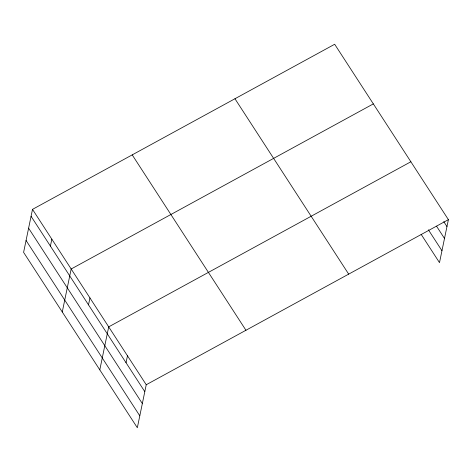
<?xml version="1.0" encoding="UTF-8"?>
<svg xmlns="http://www.w3.org/2000/svg" width="472" height="472" viewBox="0 0 472 472"><rect width="100%" height="100%" fill="white"/><g stroke="black" fill="none" stroke-linecap="round" stroke-linejoin="round"><path stroke-width="0.71" d="M32.503 209.362L23.6 252.355L137.328 427.738L146.237 384.739L32.503 209.362L334.672 44.262L448.4 219.645L439.497 262.638L421.13 234.318M50.404 246.101L51.837 239.174M62.269 311.986L71.172 268.993L373.34 103.893M88.506 304.853L89.94 297.926M99.799 369.859L108.702 326.866L410.87 161.766M126.036 362.726L127.469 355.805M146.237 384.739L448.4 219.645M443.774 221.639L446.966 226.566M436.517 226.159L444.5 238.472M428.387 229.799L441.963 250.732M234.956 98.748L348.684 274.126M132.219 154.881L245.947 330.258M31.069 216.282L144.804 391.666M28.603 228.188L142.338 403.566M26.066 240.454L139.795 415.832"/></g></svg>
